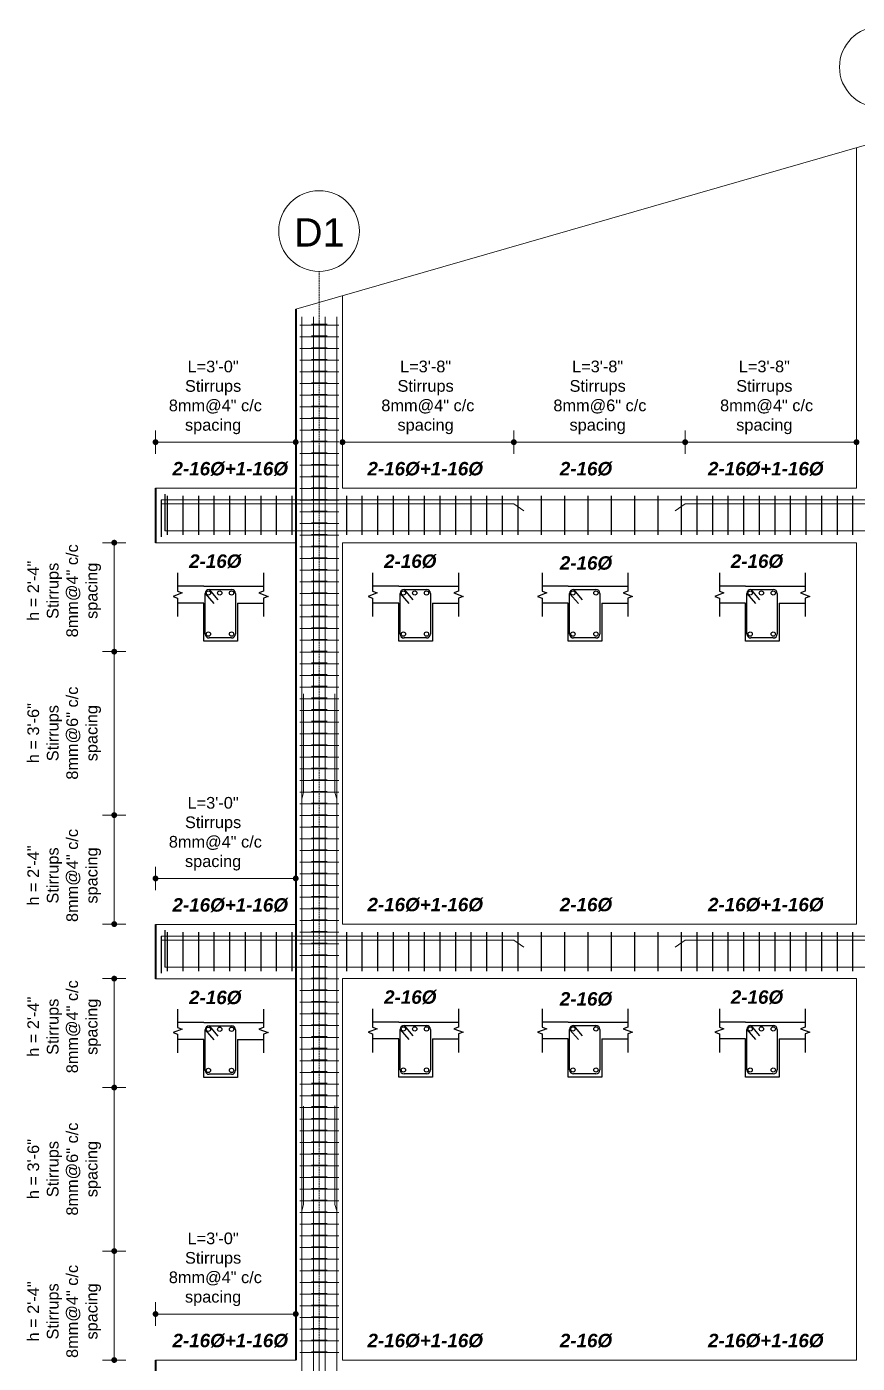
# Model space of a CAD drawing. Header units: inches. Extents: x 115570 to 265311, y 61168 to 314550.
# Drawn here: x 172834.6 to 173047.9, y 62646.5 to 62989.9 of the extents above; entities that cross this region are included whole.
import ezdxf

# ---------------------------------------------------------------- set-up
doc = ezdxf.new("R2010")
doc.units = ezdxf.units.IN
doc.header["$MEASUREMENT"] = 0
doc.linetypes.add('(edited 28 Aug)Admin Building_Umesh copy$0$DASHED', pattern=[0.75, 0.5, -0.25])
doc.layers.get('0').update_dxf_attribs({"lineweight": 25})
doc.layers.add('(edited 28 Aug)Admin Building_Umesh copy$0$0 Beam Rebar', color=3, linetype='Continuous')
doc.layers.add('0 Beam Rebar', color=3, linetype='Continuous')
for name, color, linetype, lineweight in [('(edited 28 Aug)Admin Building_Umesh copy$0$0 Center Line', 191, '(edited 28 Aug)Admin Building_Umesh copy$0$DASHED', 9), ('(edited 28 Aug)Admin Building_Umesh copy$0$0 Column Rebar', 4, 'Continuous', 20), ('0 dimension lines', 4, 'Continuous', 18), ('0 wall', 7, 'Continuous', 40)]:
    doc.layers.add(name, color=color, linetype=linetype, lineweight=lineweight)
doc.styles.add('(edited 28 Aug)Admin Building_Umesh copy$0$MtXpl_Arial', font='arialbi.ttf')
doc.styles.add('(edited 28 Aug)Admin Building_Umesh copy$0$Standard', font='arial.ttf')
doc.styles.add('arial.', font='arial.ttf')

# ---------------------------------------------------------------- blocks, each defined once
blk = doc.blocks.new('_Dot')
at = {"color": 0, "linetype": 'ByBlock', "lineweight": -2}
blk.add_line((-0.5, 0), (-1, 0), dxfattribs=at)
at = {"color": 0, "linetype": 'ByBlock', "const_width": 0.5}
blk.add_lwpolyline([(-0.25, 0, 1), (0.25, 0, 1)], format="xyb", close=True, dxfattribs=at)

msp = doc.modelspace()

# ---------------------------------------------------------------- linework, layer by layer
at = {"layer": '(edited 28 Aug)Admin Building_Umesh copy$0$0 Beam Rebar', "ltscale": 10, "transparency": 33554687}
for points in [[(172873.34, 62849.58), (172873.34, 62844.83), (172874.53, 62844.4), (172872.16, 62843.53), (172873.34, 62843.1), (172873.34, 62838.35)], [(172895.37, 62849.58), (172895.37, 62844.83), (172894.18, 62844.4), (172896.55, 62843.53), (172895.37, 62843.1), (172895.37, 62838.35)], [(172923.41, 62849.58), (172923.41, 62844.83), (172924.6, 62844.4), (172922.22, 62843.53), (172923.41, 62843.1), (172923.41, 62838.35)], [(172945.43, 62849.58), (172945.43, 62844.83), (172944.25, 62844.4), (172946.62, 62843.53), (172945.43, 62843.1), (172945.43, 62838.35)], [(172966.92, 62849.58), (172966.92, 62844.83), (172968.11, 62844.4), (172965.74, 62843.53), (172966.92, 62843.1), (172966.92, 62838.35)], [(172988.95, 62849.58), (172988.95, 62844.83), (172987.76, 62844.4), (172990.13, 62843.53), (172988.95, 62843.1), (172988.95, 62838.35)], [(173012.45, 62849.58), (173012.45, 62844.83), (173013.63, 62844.4), (173011.26, 62843.53), (173012.45, 62843.1), (173012.45, 62838.35)], [(173034.47, 62849.58), (173034.47, 62844.83), (173033.29, 62844.4), (173035.66, 62843.53), (173034.47, 62843.1), (173034.47, 62838.35)], [(172873.34, 62737.49), (172873.34, 62732.74), (172874.53, 62732.31), (172872.16, 62731.44), (172873.34, 62731.01), (172873.34, 62726.26)], [(172895.37, 62737.49), (172895.37, 62732.74), (172894.18, 62732.31), (172896.55, 62731.44), (172895.37, 62731.01), (172895.37, 62726.26)], [(172923.41, 62737.58), (172923.41, 62732.83), (172924.6, 62732.4), (172922.22, 62731.53), (172923.41, 62731.1), (172923.41, 62726.35)], [(172945.43, 62737.58), (172945.43, 62732.83), (172944.25, 62732.4), (172946.62, 62731.53), (172945.43, 62731.1), (172945.43, 62726.35)], [(172966.92, 62737.58), (172966.92, 62732.83), (172968.11, 62732.4), (172965.74, 62731.53), (172966.92, 62731.1), (172966.92, 62726.35)], [(172988.95, 62737.58), (172988.95, 62732.83), (172987.76, 62732.4), (172990.13, 62731.53), (172988.95, 62731.1), (172988.95, 62726.35)], [(173012.45, 62737.58), (173012.45, 62732.83), (173013.63, 62732.4), (173011.26, 62731.53), (173012.45, 62731.1), (173012.45, 62726.35)], [(173034.47, 62737.58), (173034.47, 62732.83), (173033.29, 62732.4), (173035.66, 62731.53), (173034.47, 62731.1), (173034.47, 62726.35)]]:
    msp.add_lwpolyline(points, dxfattribs=at)
for centre in [(172881.25, 62844.39), (172884.15, 62844.39), (172887.17, 62844.39), (172931.32, 62844.39), (172934.22, 62844.39), (172937.24, 62844.39), (172974.83, 62844.39), (172980.75, 62844.39), (173020.36, 62844.39), (173023.26, 62844.39), (173026.28, 62844.39), (172881.25, 62833.84), (172887.17, 62833.84), (172931.32, 62833.84), (172937.24, 62833.84), (172974.83, 62833.84), (172980.75, 62833.84), (173020.36, 62833.84), (173026.28, 62833.84), (172881.25, 62732.3), (172884.15, 62732.3), (172887.17, 62732.3), (172931.32, 62732.39), (172934.22, 62732.39), (172937.24, 62732.39), (172974.83, 62732.39), (172980.75, 62732.39), (173020.36, 62732.39), (173023.26, 62732.39), (173026.28, 62732.39), (172881.25, 62721.74), (172887.17, 62721.74), (172931.32, 62721.84), (172937.24, 62721.84), (172974.83, 62721.84), (172980.75, 62721.84), (173020.36, 62721.84), (173026.28, 62721.84)]:
    msp.add_circle(centre, 0.553, dxfattribs=at)
for centre, start, end in [((172881.42, 62844.28), 90, 180), ((172887.17, 62844.28), 0, 90), ((172931.49, 62844.28), 90, 180), ((172937.24, 62844.28), 0, 90), ((172975.01, 62844.28), 90, 180), ((172980.75, 62844.28), 0, 90), ((173020.53, 62844.28), 90, 180), ((173026.28, 62844.28), 0, 90), ((172881.42, 62833.84), 180, 270), ((172887.17, 62833.84), 270, 0), ((172931.49, 62833.84), 180, 270), ((172937.24, 62833.84), 270, 0), ((172975.01, 62833.84), 180, 270), ((172980.75, 62833.84), 270, 0), ((173020.53, 62833.84), 180, 270), ((173026.28, 62833.84), 270, 0), ((172881.42, 62732.19), 90, 180), ((172887.17, 62732.19), 0, 90), ((172931.49, 62732.28), 90, 180), ((172937.24, 62732.28), 0, 90), ((172975.01, 62732.28), 90, 180), ((172980.75, 62732.28), 0, 90), ((173020.53, 62732.28), 90, 180), ((173026.28, 62732.28), 0, 90), ((172881.42, 62721.74), 180, 270), ((172887.17, 62721.74), 270, 0), ((172931.49, 62721.84), 180, 270), ((172937.24, 62721.84), 270, 0), ((172975.01, 62721.84), 180, 270), ((172980.75, 62721.84), 270, 0), ((173020.53, 62721.84), 180, 270), ((173026.28, 62721.84), 270, 0)]:
    msp.add_arc(centre, 1.01, start, end, dxfattribs=at)
at = {"layer": '(edited 28 Aug)Admin Building_Umesh copy$0$0 Center Line', "ltscale": 0.01, "transparency": 33554559}
msp.add_line((172909.66, 62927), (172909.66, 62502.03), dxfattribs=at)
at = {"layer": '(edited 28 Aug)Admin Building_Umesh copy$0$0 Center Line', "linetype": 'Continuous', "ltscale": 100, "transparency": 33554687}
for centre in [(173053.66, 62979.51), (172909.66, 62937.37)]:
    msp.add_circle(centre, 10.37, dxfattribs=at)
at = {"layer": '(edited 28 Aug)Admin Building_Umesh copy$0$0 Column Rebar', "ltscale": 10, "transparency": 33554687}
for p, q in [((172905.19, 62581.45), (172905.19, 62915.32)), ((172908.19, 62581.45), (172908.19, 62915.32)), ((172911.19, 62581.45), (172911.19, 62915.32)), ((172914.19, 62581.45), (172914.19, 62915.32))]:
    msp.add_line(p, q, dxfattribs=at)
at = {"layer": '(edited 28 Aug)Admin Building_Umesh copy$0$0 Column Rebar'}
for p, q in [((172904.69, 62913.23), (172914.69, 62913.23)), ((172907.69, 62913.42), (172911.69, 62913.42)), ((172904.69, 62910.23), (172914.69, 62910.23)), ((172907.69, 62910.42), (172911.69, 62910.42)), ((172904.69, 62907.23), (172914.69, 62907.23)), ((172904.69, 62904.23), (172914.69, 62904.23)), ((172907.69, 62907.42), (172911.69, 62907.42)), ((172907.69, 62904.42), (172911.69, 62904.42)), ((172904.69, 62901.23), (172914.69, 62901.23)), ((172907.69, 62901.42), (172911.69, 62901.42)), ((172904.69, 62898.23), (172914.69, 62898.23)), ((172907.69, 62898.42), (172911.69, 62898.42)), ((172904.69, 62895.23), (172914.69, 62895.23)), ((172907.69, 62895.42), (172911.69, 62895.42)), ((172904.69, 62892.23), (172914.69, 62892.23)), ((172907.69, 62892.42), (172911.69, 62892.42)), ((172904.69, 62889.23), (172914.69, 62889.23)), ((172907.69, 62889.42), (172911.69, 62889.42)), ((172904.69, 62886.23), (172914.69, 62886.23)), ((172907.69, 62886.42), (172911.69, 62886.42)), ((172904.69, 62883.23), (172914.69, 62883.23)), ((172904.69, 62880.23), (172914.69, 62880.23)), ((172907.69, 62883.42), (172911.69, 62883.42)), ((172907.69, 62880.42), (172911.69, 62880.42)), ((172904.69, 62877.23), (172914.69, 62877.23)), ((172907.69, 62877.42), (172911.69, 62877.42)), ((172904.69, 62874.23), (172914.69, 62874.23)), ((172907.69, 62874.42), (172911.69, 62874.42)), ((172904.69, 62871.23), (172914.69, 62871.23)), ((172907.69, 62871.42), (172911.69, 62871.42)), ((172904.69, 62868.23), (172914.69, 62868.23)), ((172907.69, 62868.42), (172911.69, 62868.42)), ((172904.69, 62865.23), (172914.69, 62865.23)), ((172907.69, 62865.42), (172911.69, 62865.42)), ((172904.69, 62862.23), (172914.69, 62862.23)), ((172907.69, 62862.42), (172911.69, 62862.42)), ((172904.69, 62859.23), (172914.69, 62859.23)), ((172904.69, 62856.23), (172914.69, 62856.23)), ((172907.69, 62859.42), (172911.69, 62859.42)), ((172907.69, 62856.42), (172911.69, 62856.42)), ((172904.69, 62853.23), (172914.69, 62853.23)), ((172907.69, 62853.42), (172911.69, 62853.42)), ((172904.69, 62850.23), (172914.69, 62850.23)), ((172907.69, 62850.42), (172911.69, 62850.42)), ((172904.69, 62847.23), (172914.69, 62847.23)), ((172907.69, 62847.42), (172911.69, 62847.42)), ((172904.69, 62844.23), (172914.69, 62844.23)), ((172907.69, 62844.42), (172911.69, 62844.42)), ((172904.69, 62841.23), (172914.69, 62841.23)), ((172907.69, 62841.42), (172911.69, 62841.42)), ((172904.69, 62838.23), (172914.69, 62838.23)), ((172907.69, 62838.42), (172911.69, 62838.42)), ((172907.69, 62835.42), (172911.69, 62835.42)), ((172904.69, 62835.23), (172914.69, 62835.23)), ((172904.69, 62832.23), (172914.69, 62832.23)), ((172907.69, 62832.42), (172911.69, 62832.42)), ((172904.69, 62829.23), (172914.69, 62829.23)), ((172907.69, 62829.42), (172911.69, 62829.42)), ((172904.69, 62826.23), (172914.69, 62826.23)), ((172907.69, 62826.42), (172911.69, 62826.42)), ((172904.69, 62823.23), (172914.69, 62823.23)), ((172907.69, 62823.42), (172911.69, 62823.42)), ((172904.69, 62820.23), (172914.69, 62820.23)), ((172907.69, 62820.42), (172911.69, 62820.42)), ((172904.69, 62817.23), (172914.69, 62817.23)), ((172907.69, 62817.42), (172911.69, 62817.42)), ((172904.69, 62814.23), (172914.69, 62814.23)), ((172907.69, 62814.42), (172911.69, 62814.42)), ((172907.69, 62811.42), (172911.69, 62811.42)), ((172904.69, 62811.23), (172914.69, 62811.23)), ((172904.69, 62808.23), (172914.69, 62808.23)), ((172907.69, 62808.42), (172911.69, 62808.42)), ((172904.69, 62805.23), (172914.69, 62805.23)), ((172907.69, 62805.42), (172911.69, 62805.42)), ((172904.69, 62802.23), (172914.69, 62802.23)), ((172907.69, 62802.42), (172911.69, 62802.42)), ((172904.69, 62799.23), (172914.69, 62799.23)), ((172907.69, 62799.42), (172911.69, 62799.42)), ((172904.69, 62796.23), (172914.69, 62796.23)), ((172907.69, 62796.42), (172911.69, 62796.42)), ((172904.69, 62793.23), (172914.69, 62793.23)), ((172907.69, 62793.42), (172911.69, 62793.42)), ((172904.69, 62790.23), (172914.69, 62790.23)), ((172907.69, 62790.42), (172911.69, 62790.42)), ((172907.69, 62787.42), (172911.69, 62787.42)), ((172904.69, 62787.23), (172914.69, 62787.23)), ((172904.69, 62784.23), (172914.69, 62784.23)), ((172907.69, 62784.42), (172911.69, 62784.42)), ((172904.69, 62781.23), (172914.69, 62781.23)), ((172907.69, 62781.42), (172911.69, 62781.42)), ((172904.69, 62778.23), (172914.69, 62778.23)), ((172907.69, 62778.42), (172911.69, 62778.42)), ((172904.69, 62775.23), (172914.69, 62775.23)), ((172907.69, 62775.42), (172911.69, 62775.42)), ((172904.69, 62772.23), (172914.69, 62772.23)), ((172907.69, 62772.42), (172911.69, 62772.42)), ((172904.69, 62769.23), (172914.69, 62769.23)), ((172907.69, 62769.42), (172911.69, 62769.42)), ((172904.69, 62766.23), (172914.69, 62766.23)), ((172907.69, 62766.42), (172911.69, 62766.42)), ((172907.69, 62763.42), (172911.69, 62763.42)), ((172904.69, 62763.23), (172914.69, 62763.23)), ((172904.69, 62760.23), (172914.69, 62760.23)), ((172907.69, 62760.42), (172911.69, 62760.42)), ((172904.69, 62757.23), (172914.69, 62757.23)), ((172907.69, 62757.42), (172911.69, 62757.42)), ((172904.69, 62754.23), (172914.69, 62754.23)), ((172907.69, 62754.42), (172911.69, 62754.42)), ((172904.69, 62751.23), (172914.69, 62751.23)), ((172907.69, 62751.42), (172911.69, 62751.42)), ((172904.69, 62748.23), (172914.69, 62748.23)), ((172907.69, 62748.42), (172911.69, 62748.42)), ((172904.69, 62745.23), (172914.69, 62745.23)), ((172907.69, 62745.42), (172911.69, 62745.42)), ((172904.69, 62742.23), (172914.69, 62742.23)), ((172907.69, 62742.42), (172911.69, 62742.42)), ((172907.69, 62739.42), (172911.69, 62739.42)), ((172904.69, 62739.23), (172914.69, 62739.23)), ((172904.69, 62736.23), (172914.69, 62736.23)), ((172907.69, 62736.42), (172911.69, 62736.42)), ((172904.69, 62733.23), (172914.69, 62733.23)), ((172907.69, 62733.42), (172911.69, 62733.42)), ((172904.69, 62730.23), (172914.69, 62730.23)), ((172907.69, 62730.42), (172911.69, 62730.42)), ((172904.69, 62727.23), (172914.69, 62727.23)), ((172907.69, 62727.42), (172911.69, 62727.42)), ((172904.69, 62724.23), (172914.69, 62724.23)), ((172907.69, 62724.42), (172911.69, 62724.42)), ((172904.69, 62721.23), (172914.69, 62721.23)), ((172907.69, 62721.42), (172911.69, 62721.42)), ((172904.69, 62718.23), (172914.69, 62718.23)), ((172904.69, 62715.23), (172914.69, 62715.23)), ((172907.69, 62718.42), (172911.69, 62718.42)), ((172907.69, 62715.42), (172911.69, 62715.42)), ((172904.69, 62712.23), (172914.69, 62712.23)), ((172907.69, 62712.42), (172911.69, 62712.42)), ((172904.69, 62709.23), (172914.69, 62709.23)), ((172907.69, 62709.42), (172911.69, 62709.42)), ((172904.69, 62706.23), (172914.69, 62706.23)), ((172907.69, 62706.42), (172911.69, 62706.42)), ((172904.69, 62703.23), (172914.69, 62703.23)), ((172907.69, 62703.42), (172911.69, 62703.42)), ((172904.69, 62700.23), (172914.69, 62700.23)), ((172907.69, 62700.42), (172911.69, 62700.42)), ((172904.69, 62697.23), (172914.69, 62697.23)), ((172907.69, 62697.42), (172911.69, 62697.42)), ((172904.69, 62694.23), (172914.69, 62694.23)), ((172904.69, 62691.23), (172914.69, 62691.23)), ((172907.69, 62694.42), (172911.69, 62694.42)), ((172907.69, 62691.42), (172911.69, 62691.42)), ((172904.69, 62688.23), (172914.69, 62688.23)), ((172907.69, 62688.42), (172911.69, 62688.42)), ((172904.69, 62685.23), (172914.69, 62685.23)), ((172907.69, 62685.42), (172911.69, 62685.42)), ((172904.69, 62682.23), (172914.69, 62682.23)), ((172907.69, 62682.42), (172911.69, 62682.42)), ((172904.69, 62679.23), (172914.69, 62679.23)), ((172907.69, 62679.42), (172911.69, 62679.42)), ((172904.69, 62676.23), (172914.69, 62676.23)), ((172907.69, 62676.42), (172911.69, 62676.42)), ((172904.69, 62673.23), (172914.69, 62673.23)), ((172907.69, 62673.42), (172911.69, 62673.42)), ((172904.69, 62670.23), (172914.69, 62670.23)), ((172904.69, 62667.23), (172914.69, 62667.23)), ((172907.69, 62670.42), (172911.69, 62670.42)), ((172907.69, 62667.42), (172911.69, 62667.42)), ((172904.69, 62664.23), (172914.69, 62664.23)), ((172907.69, 62664.42), (172911.69, 62664.42)), ((172904.69, 62661.23), (172914.69, 62661.23)), ((172907.69, 62661.42), (172911.69, 62661.42)), ((172904.69, 62658.23), (172914.69, 62658.23)), ((172907.69, 62658.42), (172911.69, 62658.42)), ((172904.69, 62655.23), (172914.69, 62655.23)), ((172907.69, 62655.42), (172911.69, 62655.42)), ((172904.69, 62652.23), (172914.69, 62652.23)), ((172907.69, 62652.42), (172911.69, 62652.42)), ((172904.69, 62649.23), (172914.69, 62649.23)), ((172907.69, 62649.42), (172911.69, 62649.42))]:
    msp.add_line(p, q, dxfattribs=at)
for points in [[(172905.19, 62791.45), (172905.69, 62793.12), (172905.69, 62818.45)], [(172914.19, 62791.51), (172913.69, 62793.16), (172913.69, 62818.51)], [(172905.19, 62685.58), (172905.69, 62687.25), (172905.69, 62712.58)], [(172914.19, 62685.63), (172913.69, 62687.29), (172913.69, 62712.63)]]:
    msp.add_lwpolyline(points, dxfattribs=at)
at = {"layer": '0 Beam Rebar', "ltscale": 10, "transparency": 33554687}
for p, q in [((172870.08, 62869.82), (172870.08, 62860.32)), ((172869.08, 62868.32), (172869.08, 62858.82)), ((172880.03, 62846.13), (172873.34, 62846.13)), ((172880.03, 62846.13), (172888.67, 62846.13)), ((172888.67, 62846.13), (172895.37, 62846.13)), ((172930.1, 62846.13), (172923.41, 62846.13)), ((172930.1, 62846.13), (172938.74, 62846.13)), ((172938.74, 62846.13), (172945.43, 62846.13)), ((172973.62, 62846.13), (172966.92, 62846.13)), ((172973.62, 62846.13), (172982.26, 62846.13)), ((172982.26, 62846.13), (172988.95, 62846.13)), ((173019.14, 62846.13), (173012.45, 62846.13)), ((173019.14, 62846.13), (173027.78, 62846.13)), ((173027.78, 62846.13), (173034.47, 62846.13)), ((172880.42, 62833.84), (172880.42, 62844.28)), ((172880.42, 62844.28), (172882.66, 62841.65)), ((172881.42, 62845.29), (172887.17, 62845.29)), ((172881.42, 62845.29), (172883.67, 62842.66)), ((172888.18, 62844.28), (172888.18, 62833.84)), ((172930.48, 62833.84), (172930.48, 62844.28)), ((172930.48, 62844.28), (172932.73, 62841.65)), ((172931.49, 62845.29), (172937.24, 62845.29)), ((172931.49, 62845.29), (172933.73, 62842.66)), ((172938.24, 62844.28), (172938.24, 62833.84)), ((172974, 62833.84), (172974, 62844.28)), ((172974, 62844.28), (172976.24, 62841.65)), ((172975.01, 62845.29), (172980.75, 62845.29)), ((172975.01, 62845.29), (172977.25, 62842.66)), ((172981.76, 62844.28), (172981.76, 62833.84)), ((173019.52, 62833.84), (173019.52, 62844.28)), ((173019.52, 62844.28), (173021.77, 62841.65)), ((173020.53, 62845.29), (173026.28, 62845.29)), ((173020.53, 62845.29), (173022.77, 62842.66)), ((173027.28, 62844.28), (173027.28, 62833.84)), ((172880.03, 62841.81), (172873.34, 62841.81)), ((172880.03, 62832.03), (172880.03, 62841.81)), ((172888.67, 62841.81), (172888.67, 62832.03)), ((172888.67, 62841.81), (172895.37, 62841.81)), ((172930.1, 62841.81), (172923.41, 62841.81)), ((172930.1, 62832.03), (172930.1, 62841.81)), ((172938.74, 62841.81), (172938.74, 62832.03)), ((172938.74, 62841.81), (172945.43, 62841.81)), ((172973.62, 62841.81), (172966.92, 62841.81)), ((172973.62, 62832.03), (172973.62, 62841.81)), ((172982.26, 62841.81), (172982.26, 62832.03)), ((172982.26, 62841.81), (172988.95, 62841.81)), ((173019.14, 62841.81), (173012.45, 62841.81)), ((173019.14, 62832.03), (173019.14, 62841.81)), ((173027.78, 62841.81), (173027.78, 62832.03)), ((173027.78, 62841.81), (173034.47, 62841.81)), ((172888.67, 62832.03), (172880.03, 62832.03)), ((172887.17, 62832.83), (172881.42, 62832.83)), ((172938.74, 62832.03), (172930.1, 62832.03)), ((172937.24, 62832.83), (172931.49, 62832.83)), ((172982.26, 62832.03), (172973.62, 62832.03)), ((172980.75, 62832.83), (172975.01, 62832.83)), ((173027.78, 62832.03), (173019.14, 62832.03)), ((173026.28, 62832.83), (173020.53, 62832.83)), ((172870.08, 62757.73), (172870.08, 62748.23)), ((172869.08, 62756.23), (172869.08, 62746.73)), ((172880.03, 62734.03), (172873.34, 62734.03)), ((172880.03, 62734.03), (172888.67, 62734.03)), ((172881.42, 62733.19), (172887.17, 62733.19)), ((172881.42, 62733.19), (172883.67, 62730.57)), ((172888.67, 62734.03), (172895.37, 62734.03)), ((172930.1, 62734.13), (172923.41, 62734.13)), ((172930.1, 62734.13), (172938.74, 62734.13)), ((172931.49, 62733.29), (172937.24, 62733.29)), ((172931.49, 62733.29), (172933.73, 62730.66)), ((172938.74, 62734.13), (172945.43, 62734.13)), ((172973.62, 62734.13), (172966.92, 62734.13)), ((172973.62, 62734.13), (172982.26, 62734.13)), ((172975.01, 62733.29), (172980.75, 62733.29)), ((172975.01, 62733.29), (172977.25, 62730.66)), ((172982.26, 62734.13), (172988.95, 62734.13)), ((173019.14, 62734.13), (173012.45, 62734.13)), ((173019.14, 62734.13), (173027.78, 62734.13)), ((173020.53, 62733.29), (173026.28, 62733.29)), ((173020.53, 62733.29), (173022.77, 62730.66)), ((173027.78, 62734.13), (173034.47, 62734.13)), ((172880.03, 62729.71), (172873.34, 62729.71)), ((172880.03, 62719.94), (172880.03, 62729.71)), ((172880.42, 62721.74), (172880.42, 62732.19)), ((172880.42, 62732.19), (172882.66, 62729.56)), ((172888.18, 62732.19), (172888.18, 62721.74)), ((172888.67, 62729.71), (172888.67, 62719.94)), ((172888.67, 62729.71), (172895.37, 62729.71)), ((172930.1, 62729.81), (172923.41, 62729.81)), ((172930.1, 62720.03), (172930.1, 62729.81)), ((172930.48, 62721.84), (172930.48, 62732.28)), ((172930.48, 62732.28), (172932.73, 62729.65)), ((172938.24, 62732.28), (172938.24, 62721.84)), ((172938.74, 62729.81), (172938.74, 62720.03)), ((172938.74, 62729.81), (172945.43, 62729.81)), ((172973.62, 62729.81), (172966.92, 62729.81)), ((172973.62, 62720.03), (172973.62, 62729.81)), ((172974, 62721.84), (172974, 62732.28)), ((172974, 62732.28), (172976.24, 62729.65)), ((172981.76, 62732.28), (172981.76, 62721.84)), ((172982.26, 62729.81), (172982.26, 62720.03)), ((172982.26, 62729.81), (172988.95, 62729.81)), ((173019.14, 62729.81), (173012.45, 62729.81)), ((173019.14, 62720.03), (173019.14, 62729.81)), ((173019.52, 62721.84), (173019.52, 62732.28)), ((173019.52, 62732.28), (173021.77, 62729.65)), ((173027.28, 62732.28), (173027.28, 62721.84)), ((173027.78, 62729.81), (173027.78, 62720.03)), ((173027.78, 62729.81), (173034.47, 62729.81)), ((172888.67, 62719.94), (172880.03, 62719.94)), ((172887.17, 62720.74), (172881.42, 62720.74)), ((172938.74, 62720.03), (172930.1, 62720.03)), ((172937.24, 62720.83), (172931.49, 62720.83)), ((172982.26, 62720.03), (172973.62, 62720.03)), ((172980.75, 62720.83), (172975.01, 62720.83)), ((173027.78, 62720.03), (173019.14, 62720.03)), ((173026.28, 62720.83), (173020.53, 62720.83))]:
    msp.add_line(p, q, dxfattribs=at)
at = {"layer": '0 Beam Rebar', "lineweight": 15}
for p, q in [((173237.66, 62868.32), (172869.08, 62868.32)), ((173236.66, 62860.32), (172870.08, 62860.32)), ((173237.66, 62756.23), (172869.08, 62756.23)), ((173236.66, 62748.23), (172870.08, 62748.23))]:
    msp.add_line(p, q, dxfattribs=at)
at = {"layer": '0 Beam Rebar'}
for p, q in [((172870.66, 62869.32), (172870.66, 62859.32)), ((172874.66, 62869.32), (172874.66, 62859.32)), ((172878.66, 62869.32), (172878.66, 62859.32)), ((172882.66, 62869.32), (172882.66, 62859.32)), ((172886.66, 62869.32), (172886.66, 62859.32)), ((172890.66, 62869.32), (172890.66, 62859.32)), ((172894.66, 62869.32), (172894.66, 62859.32)), ((172898.66, 62869.32), (172898.66, 62859.32)), ((172902.66, 62869.32), (172902.66, 62859.32)), ((172916.66, 62869.32), (172916.66, 62859.32)), ((172920.66, 62869.32), (172920.66, 62859.32)), ((172924.66, 62869.32), (172924.66, 62859.32)), ((172928.66, 62869.32), (172928.66, 62859.32)), ((172932.66, 62869.32), (172932.66, 62859.32)), ((172936.66, 62869.32), (172936.66, 62859.32)), ((172940.66, 62869.32), (172940.66, 62859.32)), ((172944.66, 62869.32), (172944.66, 62859.32)), ((172948.66, 62869.32), (172948.66, 62859.32)), ((172952.66, 62869.32), (172952.66, 62859.32)), ((172956.66, 62869.32), (172956.66, 62859.32)), ((172960.66, 62869.32), (172960.66, 62859.32)), ((172966.66, 62869.32), (172966.66, 62859.32)), ((172972.66, 62869.32), (172972.66, 62859.32)), ((172978.66, 62869.32), (172978.66, 62859.32)), ((172984.66, 62869.32), (172984.66, 62859.32)), ((172990.66, 62869.32), (172990.66, 62859.32)), ((172996.66, 62869.32), (172996.66, 62859.32)), ((173002.66, 62869.32), (173002.66, 62859.32)), ((173006.66, 62869.32), (173006.66, 62859.32)), ((173010.66, 62869.32), (173010.66, 62859.32)), ((173014.66, 62869.32), (173014.66, 62859.32)), ((173018.66, 62869.32), (173018.66, 62859.32)), ((173022.66, 62869.32), (173022.66, 62859.32)), ((173026.66, 62869.32), (173026.66, 62859.32)), ((173030.66, 62869.32), (173030.66, 62859.32)), ((173034.66, 62869.32), (173034.66, 62859.32)), ((173038.66, 62869.32), (173038.66, 62859.32)), ((173042.66, 62869.32), (173042.66, 62859.32)), ((173046.66, 62869.32), (173046.66, 62859.32)), ((172870.66, 62757.23), (172870.66, 62747.23)), ((172874.66, 62757.23), (172874.66, 62747.23)), ((172878.66, 62757.23), (172878.66, 62747.23)), ((172882.66, 62757.23), (172882.66, 62747.23)), ((172886.66, 62757.23), (172886.66, 62747.23)), ((172890.66, 62757.23), (172890.66, 62747.23)), ((172894.66, 62757.23), (172894.66, 62747.23)), ((172898.66, 62757.23), (172898.66, 62747.23)), ((172902.66, 62757.23), (172902.66, 62747.23)), ((172916.66, 62757.23), (172916.66, 62747.23)), ((172920.66, 62757.23), (172920.66, 62747.23)), ((172924.66, 62757.23), (172924.66, 62747.23)), ((172928.66, 62757.23), (172928.66, 62747.23)), ((172932.66, 62757.23), (172932.66, 62747.23)), ((172936.66, 62757.23), (172936.66, 62747.23)), ((172940.66, 62757.23), (172940.66, 62747.23)), ((172944.66, 62757.23), (172944.66, 62747.23)), ((172948.66, 62757.23), (172948.66, 62747.23)), ((172952.66, 62757.23), (172952.66, 62747.23)), ((172956.66, 62757.23), (172956.66, 62747.23)), ((172960.66, 62757.23), (172960.66, 62747.23)), ((172966.66, 62757.23), (172966.66, 62747.23)), ((172972.66, 62757.23), (172972.66, 62747.23)), ((172978.66, 62757.23), (172978.66, 62747.23)), ((172984.66, 62757.23), (172984.66, 62747.23)), ((172990.66, 62757.23), (172990.66, 62747.23)), ((172996.66, 62757.23), (172996.66, 62747.23)), ((173002.66, 62757.23), (173002.66, 62747.23)), ((173006.66, 62757.23), (173006.66, 62747.23)), ((173010.66, 62757.23), (173010.66, 62747.23)), ((173014.66, 62757.23), (173014.66, 62747.23)), ((173018.66, 62757.23), (173018.66, 62747.23)), ((173022.66, 62757.23), (173022.66, 62747.23)), ((173026.66, 62757.23), (173026.66, 62747.23)), ((173030.66, 62757.23), (173030.66, 62747.23)), ((173034.66, 62757.23), (173034.66, 62747.23)), ((173038.66, 62757.23), (173038.66, 62747.23)), ((173042.66, 62757.23), (173042.66, 62747.23)), ((173046.66, 62757.23), (173046.66, 62747.23))]:
    msp.add_line(p, q, dxfattribs=at)
at = {"layer": '0 Beam Rebar', "lineweight": 15}
for points in [[(172962.25, 62865.49), (172959.66, 62867.32), (172869.08, 62867.32)], [(173119.25, 62865.49), (173116.66, 62867.32), (173003.66, 62867.32), (173001.07, 62865.49)], [(172962.25, 62753.39), (172959.66, 62755.23), (172869.08, 62755.23)], [(173119.25, 62753.39), (173116.66, 62755.23), (173003.66, 62755.23), (173001.07, 62753.39)]]:
    msp.add_lwpolyline(points, dxfattribs=at)
at = {"layer": '0 dimension lines'}
for p, q in [((172867.66, 62880.15), (172867.66, 62886.15)), ((172903.66, 62880.15), (172903.66, 62886.15)), ((172915.66, 62880.15), (172915.66, 62886.15)), ((172959.66, 62880.15), (172959.66, 62886.15)), ((172959.66, 62880.15), (172959.66, 62886.15)), ((173003.66, 62880.15), (173003.66, 62886.15)), ((173003.66, 62880.15), (173003.66, 62886.15)), ((173047.66, 62880.15), (173047.66, 62886.15)), ((172869.16, 62883.15), (172902.16, 62883.15)), ((172917.16, 62883.15), (172958.16, 62883.15)), ((173002.16, 62883.15), (172961.16, 62883.15)), ((173005.16, 62883.15), (173046.16, 62883.15)), ((172860.05, 62857.32), (172854.05, 62857.32)), ((172857.05, 62830.82), (172857.05, 62855.82)), ((172860.05, 62829.32), (172854.05, 62829.32)), ((172860.05, 62829.32), (172854.05, 62829.32)), ((172857.05, 62788.82), (172857.05, 62827.82)), ((172860.05, 62787.32), (172854.05, 62787.32)), ((172860.05, 62787.32), (172854.05, 62787.32)), ((172857.05, 62760.82), (172857.05, 62785.82)), ((172867.66, 62768.05), (172867.66, 62774.05)), ((172903.66, 62768.05), (172903.66, 62774.05)), ((172869.16, 62771.05), (172902.16, 62771.05)), ((172860.05, 62759.32), (172854.05, 62759.32)), ((172860.05, 62745.32), (172854.05, 62745.32)), ((172857.05, 62718.82), (172857.05, 62743.82)), ((172860.05, 62717.32), (172854.05, 62717.32)), ((172860.05, 62717.32), (172854.05, 62717.32)), ((172857.05, 62676.82), (172857.05, 62715.82)), ((172860.05, 62675.32), (172854.05, 62675.32)), ((172860.05, 62675.32), (172854.05, 62675.32)), ((172857.05, 62648.82), (172857.05, 62673.82)), ((172867.66, 62656.15), (172867.66, 62662.15)), ((172903.66, 62656.15), (172903.66, 62662.15)), ((172869.16, 62659.15), (172902.16, 62659.15)), ((172860.05, 62647.32), (172854.05, 62647.32))]:
    msp.add_line(p, q, dxfattribs=at)
at = {"layer": '0 wall', "lineweight": 15}
for p, q in [((172903.66, 62917.32), (173059.66, 62962.23)), ((173047.66, 62871.32), (173047.66, 62958.78)), ((172915.66, 62871.32), (172915.66, 62920.78)), ((172867.66, 62871.32), (172903.66, 62871.32)), ((172915.66, 62871.32), (173047.66, 62871.32)), ((172867.66, 62857.32), (172903.66, 62857.32)), ((172915.66, 62857.32), (172915.66, 62759.32)), ((172915.66, 62857.32), (173047.66, 62857.32)), ((173047.66, 62857.32), (173047.66, 62759.32)), ((172867.66, 62759.23), (172903.66, 62759.23)), ((172915.66, 62759.32), (173047.66, 62759.32)), ((172867.66, 62745.23), (172903.66, 62745.23)), ((172915.66, 62745.32), (172915.66, 62647.32)), ((172915.66, 62745.32), (173047.66, 62745.32)), ((173047.66, 62745.32), (173047.66, 62647.32)), ((172867.66, 62647.32), (172903.66, 62647.32)), ((172915.66, 62647.32), (173047.66, 62647.32))]:
    msp.add_line(p, q, dxfattribs=at)
at = {"layer": '0 wall'}
for p, q in [((172903.66, 62917.32), (172903.66, 62647.32)), ((172867.66, 62871.32), (172867.66, 62857.32)), ((172867.66, 62759.23), (172867.66, 62745.23)), ((172867.66, 62647.32), (172867.66, 62633.32))]:
    msp.add_line(p, q, dxfattribs=at)

# ---------------------------------------------------------------- block references
at = {"layer": '0 dimension lines', "xscale": 1.5, "yscale": 1.5, "zscale": 1.5}
for p, rotation in [((172867.66, 62883.15), 180), ((172915.66, 62883.15), 180), ((172959.66, 62883.15), 180), ((173003.66, 62883.15), 180), ((172857.05, 62857.32), 90), ((172857.05, 62829.32), 270), ((172857.05, 62829.32), 90), ((172857.05, 62787.32), 270), ((172857.05, 62787.32), 90), ((172867.66, 62771.05), 180), ((172857.05, 62759.32), 270), ((172857.05, 62745.32), 90), ((172857.05, 62717.32), 270), ((172857.05, 62717.32), 90), ((172857.05, 62675.32), 270), ((172857.05, 62675.32), 90), ((172867.66, 62659.15), 180), ((172857.05, 62647.32), 270)]:
    msp.add_blockref('_Dot', p, dxfattribs=dict(at, rotation=rotation))
for p in [(172903.66, 62883.15), (172959.66, 62883.15), (173003.66, 62883.15), (173047.66, 62883.15), (172903.66, 62771.05), (172903.66, 62659.15)]:
    msp.add_blockref('_Dot', p, dxfattribs=at)

# ---------------------------------------------------------------- texts
at = {"layer": '(edited 28 Aug)Admin Building_Umesh copy$0$0 Beam Rebar', "color": 0, "transparency": 33554687, "style": '(edited 28 Aug)Admin Building_Umesh copy$0$MtXpl_Arial'}
for s, p in [('2-16Ø+1-16Ø', (172872.01, 62874.61)), ('2-16Ø+1-16Ø', (172922.08, 62874.61)), ('2-16Ø', (172971.48, 62874.61)), ('2-16Ø+1-16Ø', (173009.53, 62874.61)), ('2-16Ø', (172876.28, 62850.85)), ('2-16Ø', (172926.35, 62850.85)), ('2-16Ø', (172971.48, 62850.38)), ('2-16Ø', (173015.39, 62850.85)), ('2-16Ø+1-16Ø', (172872.01, 62762.52)), ('2-16Ø+1-16Ø', (172922.08, 62762.61)), ('2-16Ø', (172971.48, 62762.61)), ('2-16Ø+1-16Ø', (173009.53, 62762.61)), ('2-16Ø', (172876.28, 62738.76)), ('2-16Ø', (172926.35, 62738.85)), ('2-16Ø', (172971.48, 62738.38)), ('2-16Ø', (173015.39, 62738.85)), ('2-16Ø+1-16Ø', (172872.01, 62650.61)), ('2-16Ø+1-16Ø', (172922.08, 62650.61)), ('2-16Ø', (172971.48, 62650.61)), ('2-16Ø+1-16Ø', (173009.53, 62650.61))]:
    msp.add_text(s, height=3.456, dxfattribs=at).set_placement(p)
at = {"layer": '(edited 28 Aug)Admin Building_Umesh copy$0$0 Center Line', "ltscale": 100, "transparency": 33554687, "style": '(edited 28 Aug)Admin Building_Umesh copy$0$Standard'}
msp.add_text('D1', height=7.258, dxfattribs=at).set_placement((172903.23, 62933.4))
at = {"layer": '0 dimension lines', "color": 7, "char_height": 3, "attachment_point": 5, "style": 'arial.'}
for s, insert in [('\\A1;L=3\'-0" \\PStirrups\\P 8mm@4" c/c \\Pspacing', (172882.44, 62894.63)), ('\\A1;L=3\'-8" \\PStirrups\\P 8mm@4" c/c \\Pspacing', (172937.01, 62894.64)), ('\\A1;L=3\'-8" \\PStirrups\\P 8mm@6" c/c \\Pspacing', (172981.19, 62894.64)), ('\\A1;L=3\'-8" \\PStirrups\\P 8mm@4" c/c \\Pspacing', (173024, 62894.64)), ('\\A1;L=3\'-0" \\PStirrups\\P 8mm@4" c/c \\Pspacing', (172882.44, 62782.53)), ('\\A1;L=3\'-0" \\PStirrups\\P 8mm@4" c/c \\Pspacing', (172882.44, 62670.63))]:
    msp.add_mtext(s, dxfattribs=dict(at, insert=insert))
at = {"layer": '0 dimension lines', "color": 7, "char_height": 3, "attachment_point": 5, "rotation": 90, "style": 'arial.'}
for s, insert in [('\\A1;h = 2\'-4"\\PStirrups \\P8mm@4" c/c \\Pspacing', (172844.2, 62844.95)), ('\\A1;h = 3\'-6"\\PStirrups \\P8mm@6" c/c \\Pspacing', (172844.2, 62808.38)), ('\\A1;h = 2\'-4"\\PStirrups \\P8mm@4" c/c \\Pspacing', (172844.2, 62771.81)), ('\\A1;h = 2\'-4"\\PStirrups \\P8mm@4" c/c \\Pspacing', (172844.2, 62732.95)), ('\\A1;h = 3\'-6"\\PStirrups \\P8mm@6" c/c \\Pspacing', (172844.2, 62696.38)), ('\\A1;h = 2\'-4"\\PStirrups \\P8mm@4" c/c \\Pspacing', (172844.2, 62659.81))]:
    msp.add_mtext(s, dxfattribs=dict(at, insert=insert))

doc.saveas('drawing.dxf')
